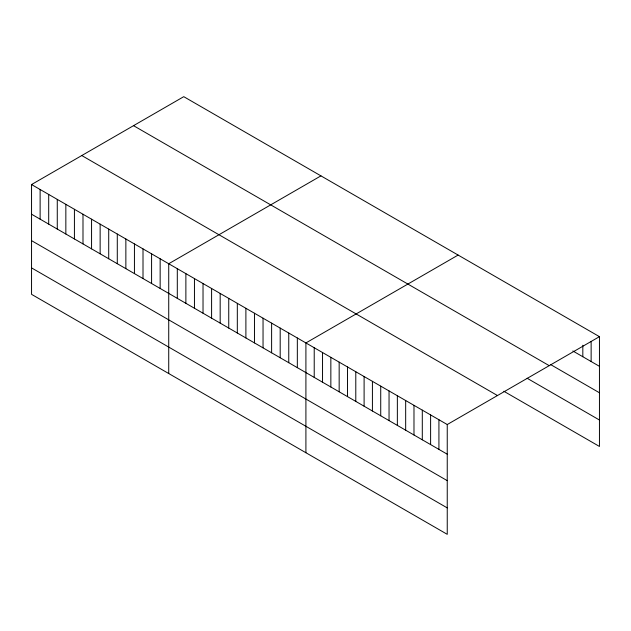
<?xml version="1.0" encoding="UTF-8"?>
<svg xmlns="http://www.w3.org/2000/svg" width="631" height="631" viewBox="0 0 631 631"><rect width="100%" height="100%" fill="white"/><g stroke="black" fill="none" stroke-linecap="round" stroke-linejoin="round"><path stroke-width="0.95" d="M31.55 184.544L447.245 424.537L447.245 534.331L31.55 294.338L31.55 184.544L183.755 96.669L599.45 336.662L599.45 446.456L503.838 391.259M320.934 175.868L168.729 263.742L168.729 373.536M458.114 255.066L305.909 342.941L305.909 452.735M447.245 424.537L599.45 336.662M572.845 350.97L599.45 366.327M550.398 364.45L599.45 392.774M133.527 125.664L549.222 365.664M527.122 378.253L599.45 420.017M81.778 155.541L497.473 395.542M31.55 214.209L447.245 454.202M31.55 240.648L447.245 480.648M31.55 267.891L447.245 507.892M591.137 341.434L591.137 361.531M582.823 345.244L582.823 356.728M438.924 419.741L438.924 449.406M430.61 414.938L430.61 444.603M422.297 410.142L422.297 439.807M413.983 405.339L413.983 435.004M405.67 400.543L405.67 430.208M397.356 395.74L397.356 425.404M389.043 390.944L389.043 420.609M380.73 386.14L380.73 415.805M372.416 381.337L372.416 411.01M364.103 376.541L364.103 406.206M355.789 371.738L355.789 401.403M347.476 366.942L347.476 396.607M339.162 362.139L339.162 391.804M330.849 357.343L330.849 387.008M322.536 352.54L322.536 382.205M314.222 347.744L314.222 377.409M297.335 337.987L297.335 367.66M288.761 333.042L288.761 362.707M280.188 328.088L280.188 357.753M271.614 323.143L271.614 352.808M263.04 318.19L263.04 347.855M254.467 313.244L254.467 342.909M245.893 308.291L245.893 337.956M237.319 303.345L237.319 333.01M228.745 298.392L228.745 328.057M220.172 293.439L220.172 323.104M211.598 288.493L211.598 318.158M203.024 283.54L203.024 313.205M194.451 278.594L194.451 308.259M185.877 273.641L185.877 303.306M177.303 268.696L177.303 298.36M160.156 258.789L160.156 288.454M151.582 253.843L151.582 283.508M143.008 248.89L143.008 278.555M134.435 243.945L134.435 273.609M125.861 238.991L125.861 268.656M117.287 234.046L117.287 263.711M108.713 229.092L108.713 258.757M100.14 224.139L100.14 253.804M91.566 219.194L91.566 248.859M82.992 214.24L82.992 243.905M74.419 209.295L74.419 238.96M65.845 204.341L65.845 234.006M57.271 199.396L57.271 229.061M48.697 194.443L48.697 224.108M40.124 189.489L40.124 219.154"/></g></svg>
